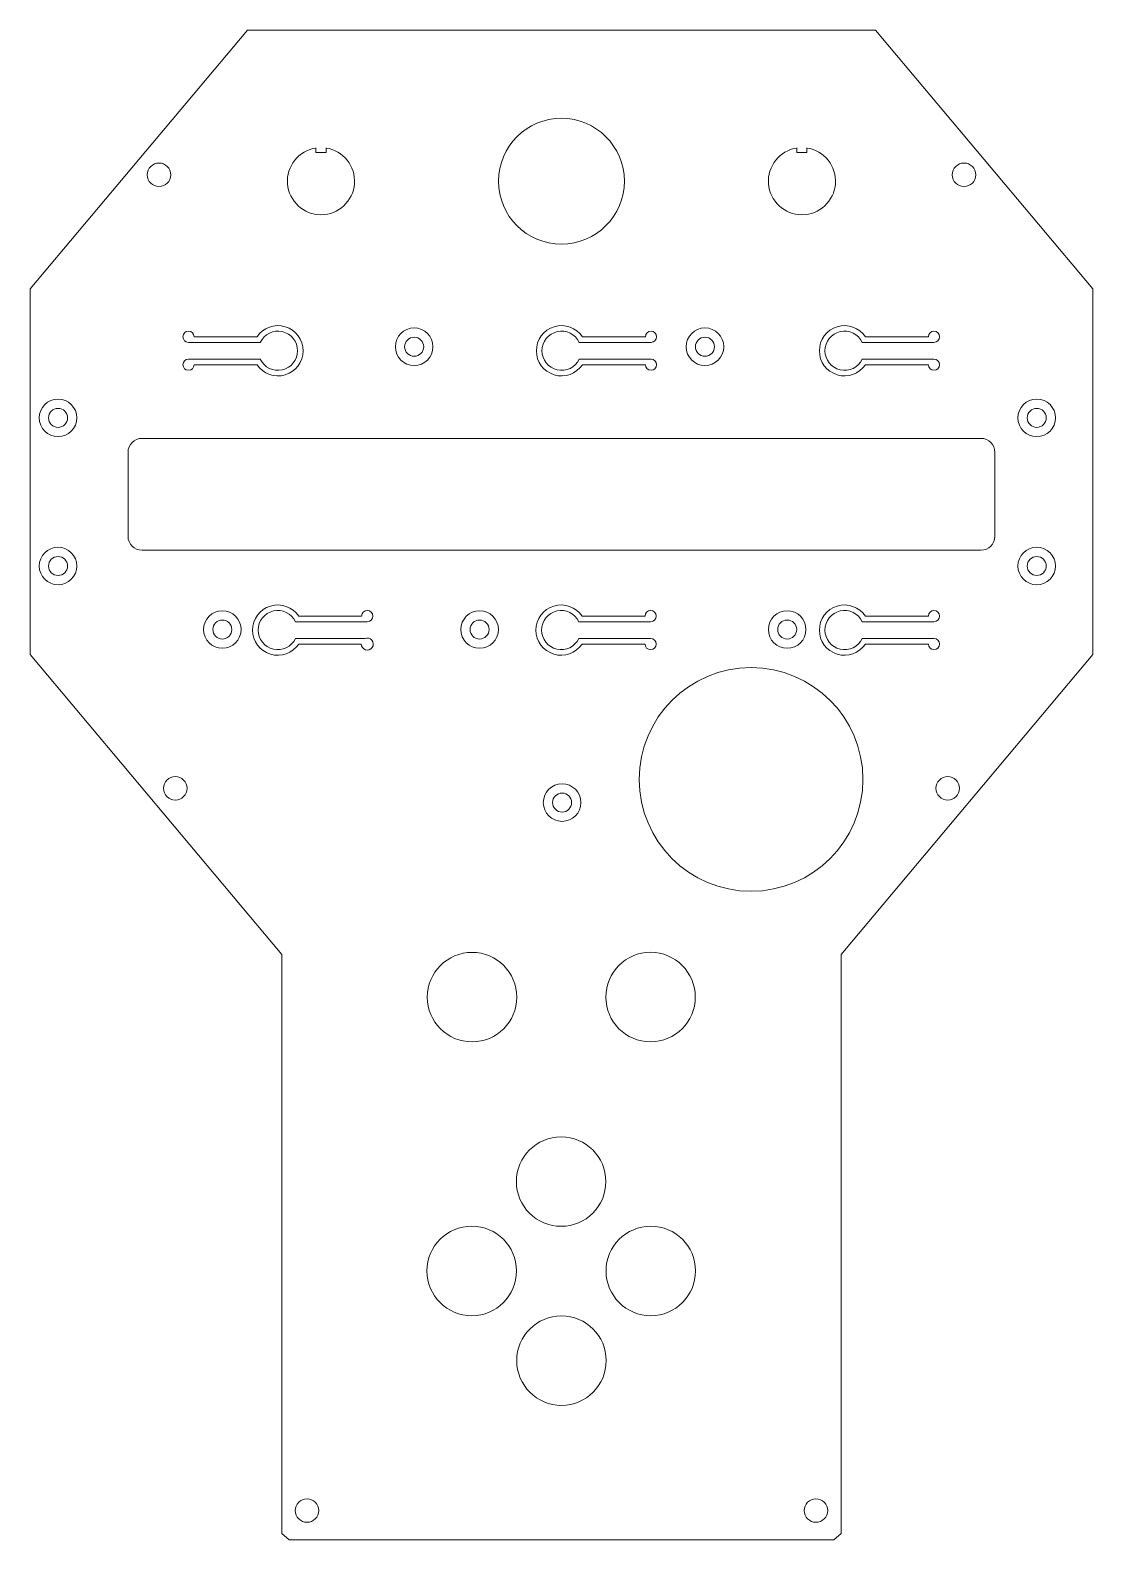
# Model space of a CAD drawing. Header units: millimetres. Extents: x 10 to 200, y 15 to 285.
import ezdxf

# ---------------------------------------------------------------- set-up
doc = ezdxf.new("R2010")
doc.units = ezdxf.units.MM

msp = doc.modelspace()

# ---------------------------------------------------------------- linework, layer by layer
at = {"color": 7, "linetype": 'Continuous', "lineweight": 15}
for p, q in [((48.65, 285.39), (9.81, 239.11)), ((160.98, 285.39), (48.65, 285.39)), ((199.81, 239.11), (160.98, 285.39)), ((60.91, 263.53), (60.91, 264.33)), ((62.71, 263.53), (60.91, 263.53)), ((62.71, 264.33), (62.71, 263.53)), ((146.91, 263.53), (146.91, 264.33)), ((148.71, 263.53), (146.91, 263.53)), ((148.71, 264.33), (148.71, 263.53)), ((9.81, 239.11), (9.81, 173.72)), ((199.81, 173.72), (199.81, 239.11)), ((38.12, 229.56), (50.96, 229.56)), ((50.38, 230.56), (39.12, 230.56)), ((107.99, 229.56), (120.82, 229.56)), ((119.82, 230.56), (108.57, 230.56)), ((158.59, 229.56), (171.42, 229.56)), ((170.42, 230.56), (159.17, 230.56)), ((50.96, 226.56), (38.12, 226.56)), ((39.12, 225.56), (50.38, 225.56)), ((120.82, 226.56), (107.99, 226.56)), ((108.57, 225.56), (119.82, 225.56)), ((171.42, 226.56), (158.59, 226.56)), ((159.17, 225.56), (170.42, 225.56)), ((179.81, 212.39), (29.81, 212.39)), ((27.31, 209.89), (27.31, 194.89)), ((182.31, 194.89), (182.31, 209.89)), ((29.81, 192.39), (179.81, 192.39)), ((57.25, 179.6), (70.08, 179.6)), ((69.08, 180.6), (57.83, 180.6)), ((107.92, 179.6), (120.75, 179.6)), ((119.75, 180.6), (108.5, 180.6)), ((158.59, 179.6), (171.42, 179.6)), ((170.42, 180.6), (159.17, 180.6)), ((69.68, 176.6), (57.25, 176.6)), ((57.83, 175.6), (69, 175.6)), ((120.75, 176.6), (107.92, 176.6)), ((108.5, 175.6), (119.75, 175.6)), ((171.42, 176.6), (158.59, 176.6)), ((159.17, 175.6), (170.42, 175.6)), ((9.81, 173.72), (54.81, 120.1)), ((154.81, 120.1), (199.81, 173.72)), ((54.81, 120.1), (54.81, 16.5)), ((154.81, 16.5), (154.81, 120.1)), ((54.81, 16.5), (56.13, 15.39)), ((153.49, 15.39), (154.81, 16.5)), ((56.13, 15.39), (153.49, 15.39))]:
    msp.add_line(p, q, dxfattribs=at)
for centre, radius in [((104.81, 258.39), 11.25), ((32.84, 259.53), 2.1), ((176.79, 259.53), 2.1), ((78.47, 228.78), 3.36), ((78.47, 228.78), 1.7), ((130.47, 228.78), 3.36), ((130.47, 228.78), 1.7), ((14.79, 216.06), 3.36), ((189.79, 216.06), 3.36), ((14.79, 216.06), 1.7), ((189.79, 216.06), 1.7), ((14.79, 189.56), 3.36), ((189.79, 189.56), 3.36), ((14.79, 189.56), 1.7), ((189.79, 189.56), 1.7), ((44.17, 178.2), 3.36), ((90.17, 178.2), 3.36), ((145.17, 178.2), 3.36), ((44.17, 178.2), 1.7), ((90.17, 178.2), 1.7), ((145.17, 178.2), 1.7), ((138.71, 151.39), 20), ((35.76, 149.8), 2.1), ((173.87, 149.8), 2.1), ((104.92, 147.25), 3.36), ((104.92, 147.25), 1.7), ((88.82, 112.45), 8), ((120.74, 112.47), 8), ((104.75, 79.46), 8), ((88.76, 63.48), 8), ((120.78, 63.48), 8), ((104.81, 47.44), 8), ((59.31, 20.62), 2.1), ((150.31, 20.62), 2.1)]:
    msp.add_circle(centre, radius, dxfattribs=at)
for centre, radius, start, end in [((61.81, 258.39), 6, 98.6269, 81.3731), ((147.81, 258.39), 6, 98.6269, 81.3731), ((54.12, 228.06), 4.5, 213.749, 146.251), ((104.82, 228.06), 4.5, 33.749, 326.251), ((155.42, 228.06), 4.5, 33.749, 326.251), ((38.12, 230.56), 1, 0, 270), ((54.12, 228.06), 3.5, 205.3769, 154.6231), ((104.82, 228.06), 3.5, 25.3769, 334.6231), ((120.82, 230.56), 1, 270, 180), ((155.42, 228.06), 3.5, 25.3769, 334.6231), ((171.42, 230.56), 1, 270, 180), ((38.12, 225.56), 1, 90, 0), ((120.82, 225.56), 1, 180, 90), ((171.42, 225.56), 1, 180, 90), ((29.81, 209.89), 2.5, 90, 180), ((179.81, 209.89), 2.5, 0, 90), ((29.81, 194.89), 2.5, 180, 270), ((179.81, 194.89), 2.5, 270, 0), ((54.08, 178.1), 4.5, 33.749, 326.251), ((54.08, 178.1), 3.5, 25.3769, 334.6231), ((70.08, 180.6), 1, 270, 180), ((104.75, 178.1), 4.5, 33.749, 326.251), ((104.75, 178.1), 3.5, 25.3769, 334.6231), ((120.75, 180.6), 1, 270, 180), ((155.42, 178.1), 4.5, 33.749, 326.251), ((155.42, 178.1), 3.5, 25.3769, 334.6231), ((171.42, 180.6), 1, 270, 180), ((70.08, 175.6), 1.08, 180, 112.2499), ((120.75, 175.6), 1, 180, 90), ((171.42, 175.6), 1, 180, 90)]:
    msp.add_arc(centre, radius, start, end, dxfattribs=at)

doc.saveas('drawing.dxf')
